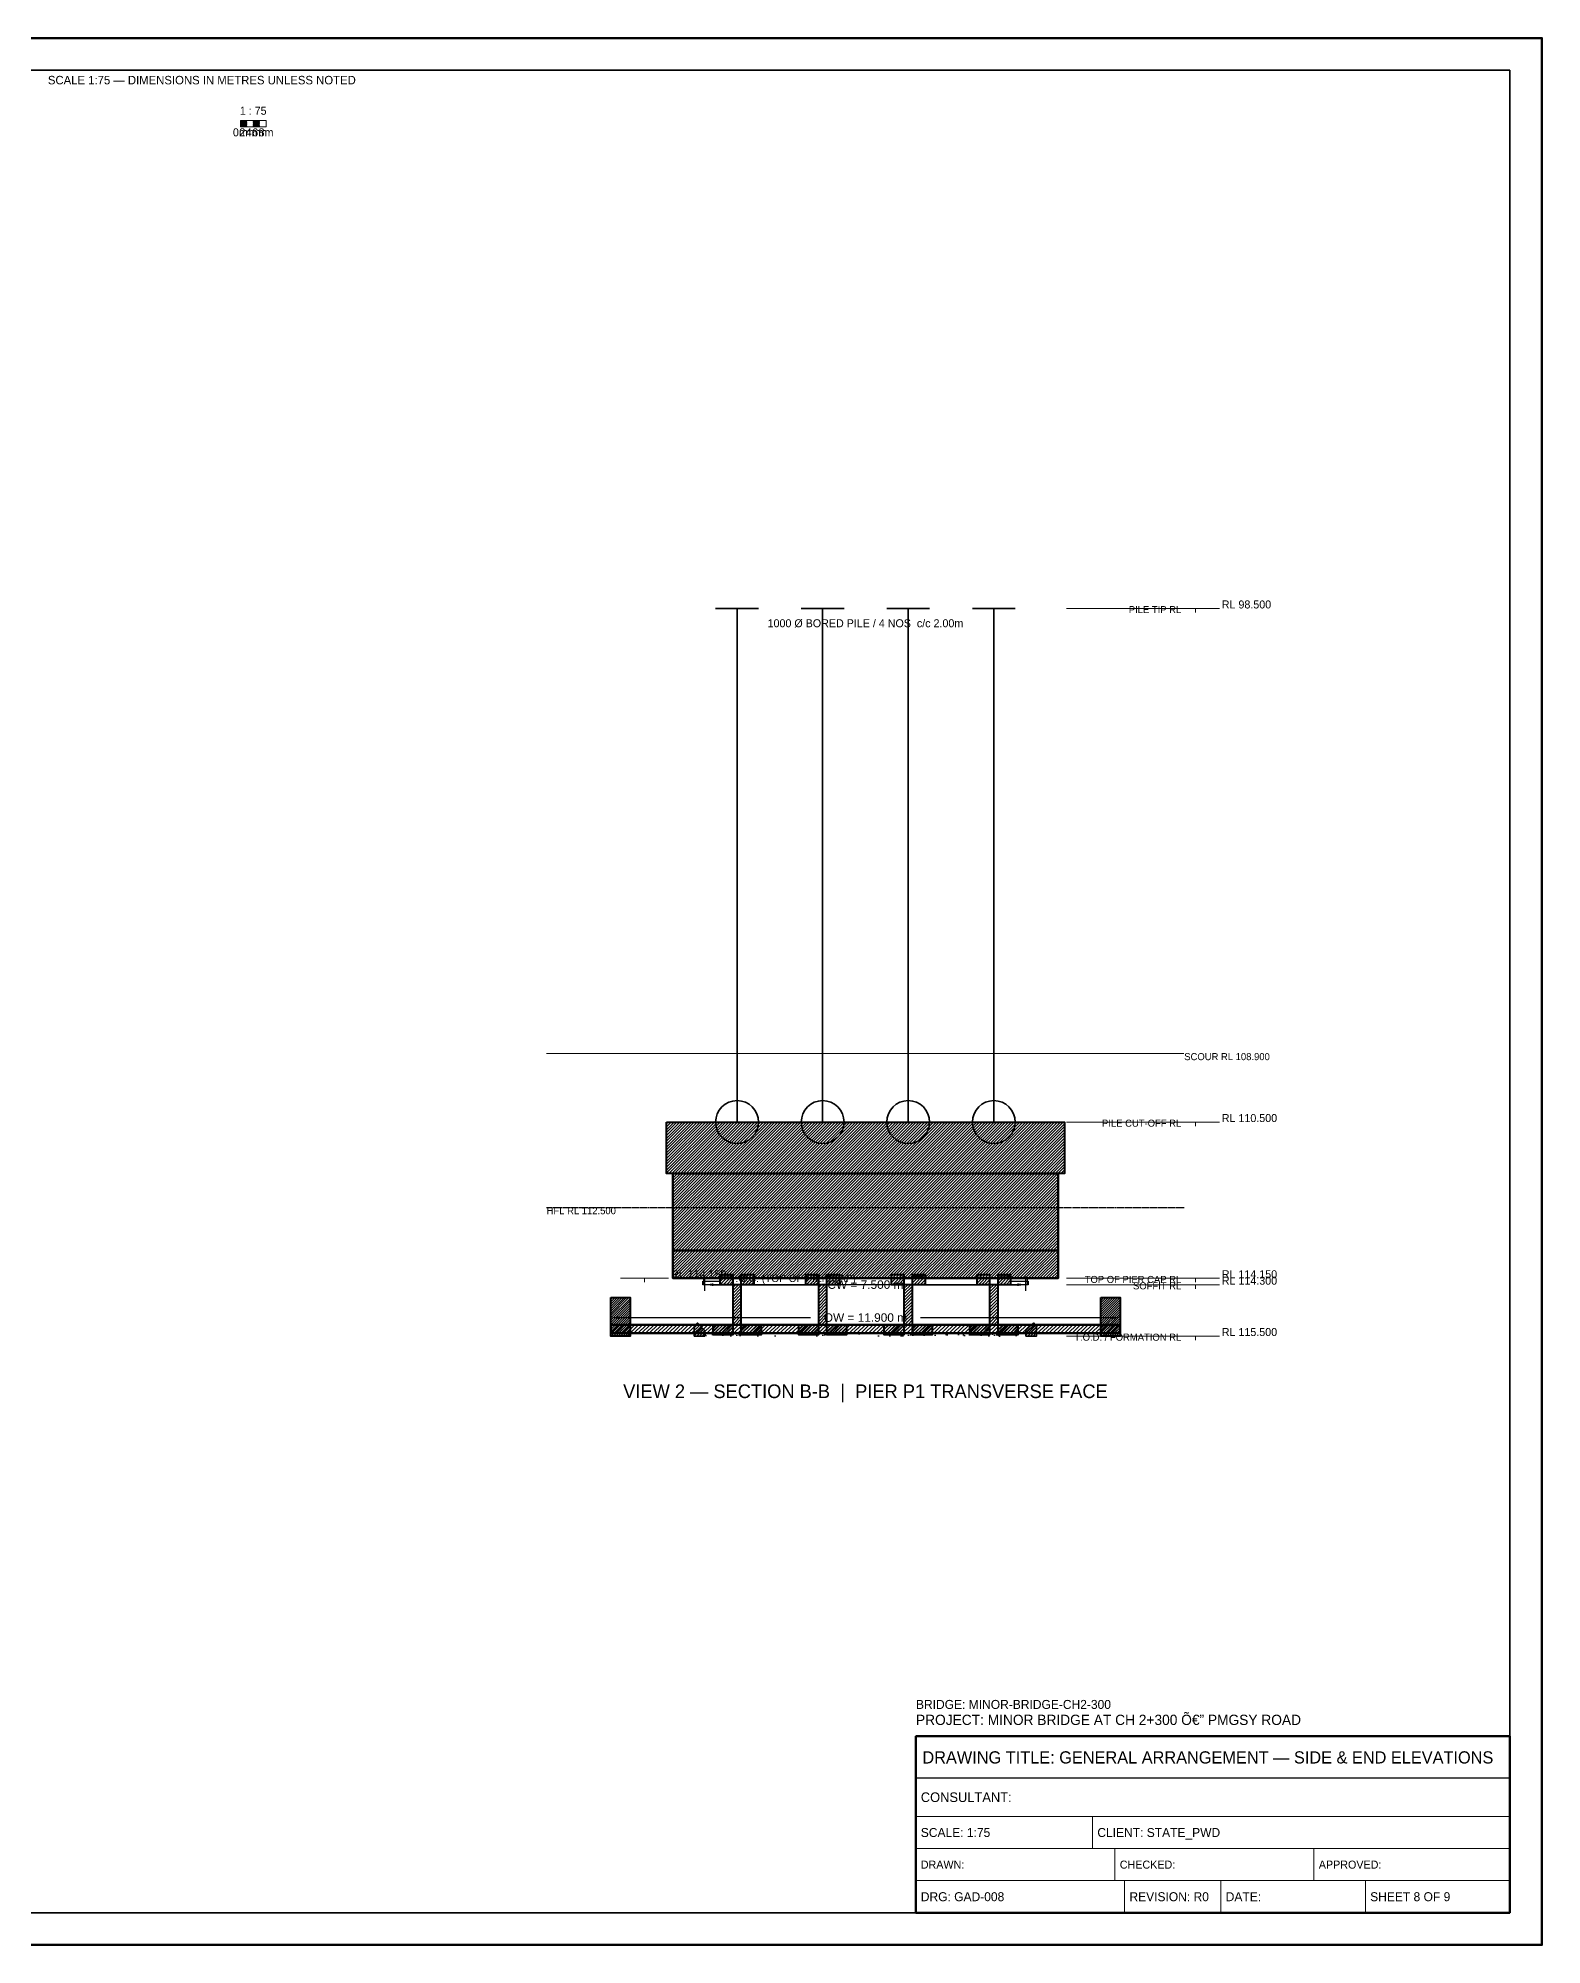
# Model space of a CAD drawing. Header units: metres. Extents: x 0 to 841, y 0 to 594.
# Drawn here: x 372 to 841, y 0 to 594 of the extents above; entities that cross this region are included whole.
import ezdxf
from ezdxf.enums import TextEntityAlignment as Align

# ---------------------------------------------------------------- set-up
doc = ezdxf.new("R2010")
doc.units = ezdxf.units.M
doc.linetypes.add('DASHED', pattern=[0.5, 0.375, -0.125])
doc.linetypes.add('DASHED2', pattern=[0.25, 0.1875, -0.0625])
for name, color, linetype, lineweight in [('BORDER-INNER', 7, 'Continuous', 35), ('BORDER-OUTER', 7, 'Continuous', 70), ('CIVIL-HFL', 5, 'DASHED', 25), ('CIVIL-SCOUR', 1, 'DASHED2', 18), ('DIM-LEVEL', 3, 'Continuous', 18), ('DIM-LINEAR', 3, 'Continuous', 18), ('FOUND-CAP', 2, 'Continuous', 35), ('FOUND-PILE', 4, 'Continuous', 35), ('STRUC-HATCHING', 8, 'Continuous', 18), ('SUB-BEARING', 5, 'Continuous', 25), ('SUB-PIER', 2, 'Continuous', 35), ('SUPER-DECK', 2, 'Continuous', 50), ('SUPER-GIRDER', 1, 'Continuous', 35), ('SUPER-KERB', 7, 'Continuous', 25), ('SUPER-PARAPET', 2, 'Continuous', 35), ('SUPER-WEARING', 8, 'Continuous', 25), ('SYM-SCALE', 7, 'Continuous', 13), ('TEXT-GENERAL', 7, 'Continuous', 18), ('TEXT-HEADER', 7, 'Continuous', 25), ('TEXT-LEVEL', 5, 'Continuous', 18), ('TEXT-SPEC', 7, 'Continuous', 13), ('TEXT-TITLE', 7, 'Continuous', 25), ('TITLEBLK-BOX', 7, 'Continuous', 50), ('TITLEBLK-TEXT', 7, 'Continuous', 18)]:
    doc.layers.add(name, color=color, linetype=linetype, lineweight=lineweight)
doc.styles.add('BRIDGE_STD', font='Arial.ttf')
doc.dimstyles.new('pmb100', dxfattribs={"dimtxt": 2.5, "dimasz": 0.9375, "dimexe": 2.5, "dimexo": 2.5, "dimtad": 0, "dimtih": 1, "dimdec": 0, "dimtxsty": 'BRIDGE_STD', "dimcen": 2.5, "dimazin": 3, "dimtfac": 1, "dimtmove": 0, "dimatfit": 3})

msp = doc.modelspace()

# ---------------------------------------------------------------- hatches: boundary and pattern name
at = {"layer": 'STRUC-HATCHING'}
h = msp.add_hatch(dxfattribs=at)
h.set_pattern_fill('ANSI31', scale=0.2)
h.paths.add_polyline_path([(568.25, 256.33), (692.25, 256.33), (692.25, 240.33), (568.25, 240.33)])
h = msp.add_hatch(dxfattribs=at)
h.set_pattern_fill('ANSI31', scale=0.2)
h.paths.add_polyline_path([(570.25, 240.33), (690.25, 240.33), (690.25, 216.33), (570.25, 216.33)])
h = msp.add_hatch(dxfattribs=at)
h.set_pattern_fill('ANSI31', scale=0.2)
h.paths.add_polyline_path([(570.25, 216.33), (690.25, 216.33), (690.25, 207.67), (570.25, 207.67)])
h = msp.add_hatch(dxfattribs=at)
h.set_pattern_fill('ANSI31', scale=0.2133333)
h.paths.add_polyline_path([(582.78, 193.2), (597.72, 193.2), (597.72, 190.08), (591.58, 190.08), (591.58, 208.79), (595.48, 208.79), (595.48, 205.67), (585.02, 205.67), (585.02, 208.79), (588.92, 208.79), (588.92, 190.08), (582.78, 190.08)])
h = msp.add_hatch(dxfattribs=at)
h.set_pattern_fill('ANSI31', scale=0.2133333)
h.paths.add_polyline_path([(609.45, 193.2), (624.38, 193.2), (624.38, 190.08), (618.25, 190.08), (618.25, 208.79), (622.14, 208.79), (622.14, 205.67), (611.69, 205.67), (611.69, 208.79), (615.58, 208.79), (615.58, 190.08), (609.45, 190.08)])
h = msp.add_hatch(dxfattribs=at)
h.set_pattern_fill('ANSI31', scale=0.2133333)
h.paths.add_polyline_path([(636.12, 193.2), (651.05, 193.2), (651.05, 190.08), (644.92, 190.08), (644.92, 208.79), (648.81, 208.79), (648.81, 205.67), (638.36, 205.67), (638.36, 208.79), (642.25, 208.79), (642.25, 190.08), (636.12, 190.08)])
h = msp.add_hatch(dxfattribs=at)
h.set_pattern_fill('ANSI31', scale=0.2133333)
h.paths.add_polyline_path([(662.78, 193.2), (677.72, 193.2), (677.72, 190.08), (671.58, 190.08), (671.58, 208.79), (675.48, 208.79), (675.48, 205.67), (665.02, 205.67), (665.02, 208.79), (668.92, 208.79), (668.92, 190.08), (662.78, 190.08)])
h = msp.add_hatch(dxfattribs=at)
h.set_pattern_fill('ANSI31', scale=0.16)
h.paths.add_polyline_path([(550.92, 201.67), (556.92, 201.67), (556.92, 189.67), (550.92, 189.67)])
h = msp.add_hatch(dxfattribs=at)
h.set_pattern_fill('ANSI31', scale=0.16)
h.paths.add_polyline_path([(703.58, 201.67), (709.58, 201.67), (709.58, 189.67), (703.58, 189.67)])
h = msp.add_hatch(dxfattribs=at)
h.set_pattern_fill('ANSI31', scale=0.2666667)
h.paths.add_polyline_path([(550.92, 193.2), (709.58, 193.2), (709.58, 190.53), (550.92, 190.53)])
h = msp.add_hatch(dxfattribs=at)
h.set_pattern_fill('ANSI31', scale=0.1866667)
h.paths.add_polyline_path([(580.25, 189.67), (576.92, 189.67), (576.92, 192.6), (577.92, 193.77), (580.25, 191.43)])
h = msp.add_hatch(dxfattribs=at)
h.set_pattern_fill('ANSI31', scale=0.1866667)
h.paths.add_polyline_path([(680.25, 189.67), (683.58, 189.67), (683.58, 192.6), (682.58, 193.77), (680.25, 191.43)])
at = {"layer": 'SUPER-WEARING'}
h = msp.add_hatch(dxfattribs=at)
h.set_pattern_fill('AR-SAND', scale=0.0533333)
h.paths.add_polyline_path([(580.25, 190.53), (680.25, 190.53), (680.25, 189.67), (580.25, 189.67)])
at = {"layer": 'SYM-SCALE'}
h = msp.add_hatch(dxfattribs=at)
h.set_pattern_fill('SOLID')
h.paths.add_polyline_path([(435.5, 566.4), (437.5, 566.4), (437.5, 568.39), (435.5, 568.39)])
h = msp.add_hatch(dxfattribs=at)
h.set_pattern_fill('SOLID')
h.paths.add_polyline_path([(439.5, 566.4), (441.5, 566.4), (441.5, 568.39), (439.5, 568.39)])

# ---------------------------------------------------------------- linework, layer by layer
at = {"layer": 'BORDER-INNER'}
msp.add_lwpolyline([(10, 10), (831, 10), (831, 584), (10, 584), (10, 10)], dxfattribs=at)
at = {"layer": 'BORDER-OUTER'}
msp.add_lwpolyline([(0, 0), (841, 0), (841, 594), (0, 594), (0, 0)], dxfattribs=at)
at = {"layer": 'CIVIL-HFL', "color": 5, "linetype": 'DASHED'}
msp.add_line((530.92, 229.67), (729.58, 229.67), dxfattribs=at)
at = {"layer": 'CIVIL-SCOUR', "color": 1, "linetype": 'DASHED2'}
msp.add_line((530.92, 277.67), (729.58, 277.67), dxfattribs=at)
at = {"layer": 'DIM-LEVEL', "color": 5}
for p, q in [((733.05, 416.33), (692.92, 416.33)), ((733.05, 256.33), (692.92, 256.33)), ((733.05, 207.67), (692.92, 207.67)), ((733.05, 205.67), (692.92, 205.67)), ((733.05, 189.67), (692.92, 189.67))]:
    msp.add_line(p, q, dxfattribs=at)
at = {"layer": 'DIM-LEVEL'}
for p, q in [((725.57, 416.33), (740.53, 416.33)), ((733.05, 416.33), (733.05, 415.09)), ((725.57, 256.33), (740.53, 256.33)), ((733.05, 256.33), (733.05, 255.09)), ((553.97, 207.67), (568.93, 207.67)), ((561.45, 207.67), (561.45, 206.42)), ((725.57, 207.67), (740.53, 207.67)), ((725.57, 205.67), (740.53, 205.67)), ((733.05, 207.67), (733.05, 206.42)), ((733.05, 205.67), (733.05, 204.42)), ((725.57, 189.67), (740.53, 189.67)), ((733.05, 189.67), (733.05, 188.42))]:
    msp.add_line(p, q, dxfattribs=at)
at = {"layer": 'FOUND-CAP', "lineweight": 40}
msp.add_lwpolyline([(568.25, 256.33), (692.25, 256.33), (692.25, 240.33), (568.25, 240.33), (568.25, 256.33)], dxfattribs=at)
at = {"layer": 'FOUND-PILE', "color": 4, "lineweight": 35}
for p, q in [((583.58, 416.33), (596.92, 416.33)), ((590.25, 256.33), (590.25, 416.33)), ((610.25, 416.33), (623.58, 416.33)), ((616.92, 256.33), (616.92, 416.33)), ((636.92, 416.33), (650.25, 416.33)), ((643.58, 256.33), (643.58, 416.33)), ((663.58, 416.33), (676.92, 416.33)), ((670.25, 256.33), (670.25, 416.33))]:
    msp.add_line(p, q, dxfattribs=at)
at = {"layer": 'FOUND-PILE', "color": 4}
for centre in [(590.25, 256.33), (616.92, 256.33), (643.58, 256.33), (670.25, 256.33)]:
    msp.add_circle(centre, 6.67, dxfattribs=at)
at = {"layer": 'SUB-BEARING', "lineweight": 30}
for points in [[(579.58, 206.77), (584.92, 206.77), (584.92, 205.67), (579.58, 205.67), (579.58, 206.77)], [(675.58, 206.77), (680.92, 206.77), (680.92, 205.67), (675.58, 205.67), (675.58, 206.77)]]:
    msp.add_lwpolyline(points, dxfattribs=at)
at = {"layer": 'SUB-PIER', "lineweight": 50}
for points in [[(570.25, 240.33), (690.25, 240.33), (690.25, 216.33), (570.25, 216.33), (570.25, 240.33)], [(570.25, 216.33), (690.25, 216.33), (690.25, 207.67), (570.25, 207.67), (570.25, 216.33)]]:
    msp.add_lwpolyline(points, dxfattribs=at)
at = {"layer": 'SUB-PIER', "lineweight": 30}
msp.add_lwpolyline([(579.85, 207.67), (680.65, 207.67), (680.65, 205.67), (579.85, 205.67), (579.85, 207.67)], dxfattribs=at)
at = {"layer": 'SUPER-DECK', "lineweight": 50}
msp.add_lwpolyline([(550.92, 193.2), (709.58, 193.2), (709.58, 190.53), (550.92, 190.53), (550.92, 193.2)], dxfattribs=at)
at = {"layer": 'SUPER-GIRDER', "lineweight": 40}
for points in [[(582.78, 193.2), (597.72, 193.2), (597.72, 190.08), (591.58, 190.08), (591.58, 208.79), (595.48, 208.79), (595.48, 205.67), (585.02, 205.67), (585.02, 208.79), (588.92, 208.79), (588.92, 190.08), (582.78, 190.08), (582.78, 193.2)], [(609.45, 193.2), (624.38, 193.2), (624.38, 190.08), (618.25, 190.08), (618.25, 208.79), (622.14, 208.79), (622.14, 205.67), (611.69, 205.67), (611.69, 208.79), (615.58, 208.79), (615.58, 190.08), (609.45, 190.08), (609.45, 193.2)], [(636.12, 193.2), (651.05, 193.2), (651.05, 190.08), (644.92, 190.08), (644.92, 208.79), (648.81, 208.79), (648.81, 205.67), (638.36, 205.67), (638.36, 208.79), (642.25, 208.79), (642.25, 190.08), (636.12, 190.08), (636.12, 193.2)], [(662.78, 193.2), (677.72, 193.2), (677.72, 190.08), (671.58, 190.08), (671.58, 208.79), (675.48, 208.79), (675.48, 205.67), (665.02, 205.67), (665.02, 208.79), (668.92, 208.79), (668.92, 190.08), (662.78, 190.08), (662.78, 193.2)]]:
    msp.add_lwpolyline(points, dxfattribs=at)
at = {"layer": 'SUPER-KERB', "lineweight": 35}
for points in [[(580.25, 189.67), (576.92, 189.67), (576.92, 192.6), (577.92, 193.77), (580.25, 191.43), (580.25, 189.67)], [(680.25, 189.67), (683.58, 189.67), (683.58, 192.6), (682.58, 193.77), (680.25, 191.43), (680.25, 189.67)]]:
    msp.add_lwpolyline(points, dxfattribs=at)
at = {"layer": 'SUPER-PARAPET', "lineweight": 40}
for points in [[(550.92, 201.67), (556.92, 201.67), (556.92, 189.67), (550.92, 189.67), (550.92, 201.67)], [(703.58, 201.67), (709.58, 201.67), (709.58, 189.67), (703.58, 189.67), (703.58, 201.67)]]:
    msp.add_lwpolyline(points, dxfattribs=at)
at = {"layer": 'SYM-SCALE'}
msp.add_lwpolyline([(435.5, 566.4), (443.5, 566.4), (443.5, 568.39), (435.5, 568.39), (435.5, 566.4)], dxfattribs=at)
at = {"layer": 'TITLEBLK-BOX', "lineweight": 50}
msp.add_lwpolyline([(646, 10), (831, 10), (831, 65), (646, 65), (646, 10)], dxfattribs=at)
at = {"layer": 'TITLEBLK-BOX', "lineweight": 30}
msp.add_lwpolyline([(646, 52), (831, 52), (831, 65), (646, 65), (646, 52)], dxfattribs=at)
at = {"layer": 'TITLEBLK-BOX', "lineweight": 18}
for points in [[(646, 40), (831, 40), (831, 52), (646, 52), (646, 40)], [(646, 30), (701, 30), (701, 40), (646, 40), (646, 30)], [(701, 30), (831, 30), (831, 40), (701, 40), (701, 30)], [(646, 20), (708, 20), (708, 30), (646, 30), (646, 20)], [(708, 20), (770, 20), (770, 30), (708, 30), (708, 20)], [(770, 20), (831, 20), (831, 30), (770, 30), (770, 20)], [(646, 10), (711, 10), (711, 20), (646, 20), (646, 10)], [(711, 10), (741, 10), (741, 20), (711, 20), (711, 10)], [(741, 10), (786, 10), (786, 20), (741, 20), (741, 10)], [(786, 10), (831, 10), (831, 20), (786, 20), (786, 10)]]:
    msp.add_lwpolyline(points, dxfattribs=at)

# ---------------------------------------------------------------- texts
at = {"layer": 'CIVIL-HFL', "color": 5}
msp.add_text('HFL RL 112.500', height=2.2, dxfattribs=at).set_placement((530.92, 227.61))
at = {"layer": 'CIVIL-SCOUR', "color": 1}
msp.add_text('SCOUR RL 108.900', height=2.2, dxfattribs=at).set_placement((729.58, 275.61))
at = {"layer": 'TEXT-GENERAL'}
for s, height, p in [('1 : 75', 2.493, (439.5, 570.14)), ('0m', 2.493, (435.5, 563.41)), ('2m', 2.493, (437.5, 563.41)), ('4m', 2.493, (439.5, 563.41)), ('6m', 2.493, (441.5, 563.41)), ('8m', 2.493, (443.5, 563.41)), ('1000 Ø BORED PILE / 4 NOS  c/c 2.00m', 2.4933, (630.25, 410.47))]:
    msp.add_text(s, height=height, dxfattribs=at).set_placement(p, align=Align.CENTER)
at = {"layer": 'TEXT-HEADER'}
msp.add_text('T.O.C. (TOP OF PIER CAP)', height=2.3467, dxfattribs=at).set_placement((587.85, 206.49))
msp.add_text('VIEW 2 — SECTION B-B  |  PIER P1 TRANSVERSE FACE', height=4.2533, dxfattribs=at).set_placement((630.25, 170.33), align=Align.CENTER)
at = {"layer": 'TEXT-LEVEL'}
for s, p in [('PILE TIP RL', (728.65, 414.87)), ('PILE CUT-OFF RL', (728.65, 254.87)), ('TOP OF PIER CAP RL', (728.65, 206.2)), ('SOFFIT RL', (728.65, 204.2)), ('T.O.D. / FORMATION RL', (728.65, 188.2))]:
    msp.add_text(s, height=2.2, dxfattribs=at).set_placement(p, align=Align.RIGHT)
for s, p in [('RL 98.500', (741.28, 416.33)), ('RL 110.500', (741.28, 256.33)), ('RL 114.150', (569.68, 207.67)), ('RL 114.150', (741.28, 207.67)), ('RL 114.300', (741.28, 205.67)), ('RL 115.500', (741.28, 189.67))]:
    msp.add_text(s, height=2.493, dxfattribs=at).set_placement(p)
at = {"layer": 'TEXT-SPEC', "color": 8}
msp.add_text('SCALE 1:75 — DIMENSIONS IN METRES UNLESS NOTED', height=2.64, dxfattribs=at).set_placement((423.5, 579.6), align=Align.CENTER)
at = {"layer": 'TEXT-TITLE'}
for s, height, p in [('PROJECT: MINOR BRIDGE AT CH 2+300 â€” PMGSY ROAD', 3.2, (646, 68.5)), ('DRAWING TITLE: GENERAL ARRANGEMENT — SIDE & END ELEVATIONS', 3.8, (648, 56.5))]:
    msp.add_text(s, height=height, dxfattribs=at).set_placement(p)
at = {"layer": 'TITLEBLK-TEXT'}
for s, height, p in [('BRIDGE: MINOR-BRIDGE-CH2-300', 2.8, (646, 73.5)), ('CONSULTANT: ', 3, (647.5, 44.5)), ('SCALE: 1:75', 2.8, (647.5, 33.6)), ('CLIENT: STATE_PWD', 2.8, (702.5, 33.6)), ('DRAWN: ', 2.5, (647.5, 23.75)), ('CHECKED: ', 2.5, (709.5, 23.75)), ('APPROVED: ', 2.5, (771.5, 23.75)), ('DRG: GAD-008', 2.8, (647.5, 13.6)), ('REVISION: R0', 2.8, (712.5, 13.6)), ('DATE: ', 2.8, (742.5, 13.6)), ('SHEET 8 OF 9', 2.8, (787.5, 13.6))]:
    msp.add_text(s, height=height, dxfattribs=at).set_placement(p)

# ---------------------------------------------------------------- dimensions: what is measured, and where the dimension line sits
at = {"layer": 'DIM-LINEAR'}
for base, p1, p2, text in [((580.25, 205.67), (580.25, 201.27), (680.25, 201.27), 'CW = 7.500 m'), ((550.92, 195.4), (550.92, 191), (709.58, 191), 'OW = 11.900 m')]:
    msp.add_linear_dim(base=base, p1=p1, p2=p2, text=text, dimstyle='pmb100', override={"dimtxt": 2.64, "dimasz": 2.64, "dimgap": 1.056, "dimclrt": 3}, dxfattribs=at).render()

doc.saveas('drawing.dxf')
